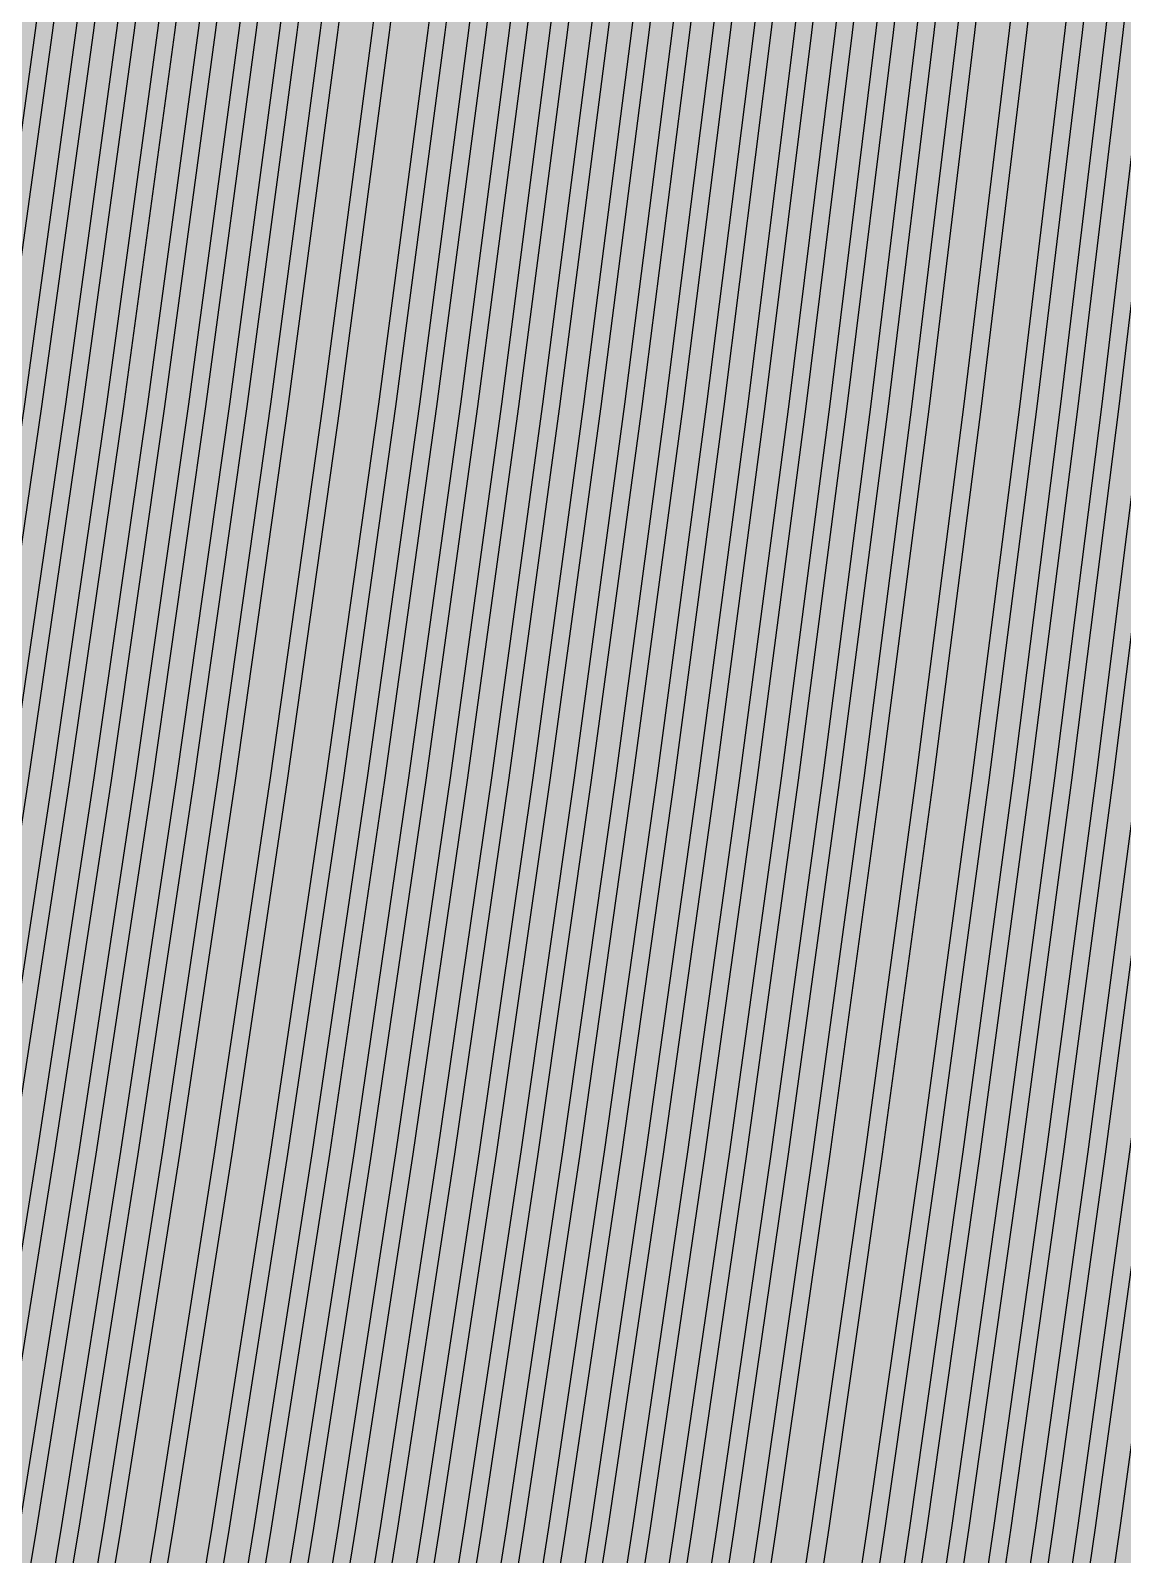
# Model space of a CAD drawing. Header units: metres. Extents: x -7231 to 10969, y -37556 to 1873.
# Drawn here: x 747.4 to 876, y -846.7 to -667.2 of the extents above; entities that cross this region are included whole.
import ezdxf

# ---------------------------------------------------------------- set-up
doc = ezdxf.new("R2010")
doc.units = ezdxf.units.M
doc.layers.add('Metal1', color=4, linetype='CONTINUOUS')
doc.layers.add('Polyimide', color=7, linetype='CONTINUOUS')

msp = doc.modelspace()

# ---------------------------------------------------------------- hatches: boundary and pattern name
at = {"layer": 'Polyimide'}
msp.add_hatch(color=7, dxfattribs=at).paths.add_polyline_path([(4065.69, -468), (4066.67, -501.99), (4068.51, -535.99), (4071.41, -569.99), (4075.54, -603.99), (4081.04, -637.99), (4088.01, -671.99), (4096.52, -705.98), (4106.62, -739.98), (4118.33, -773.98), (4131.63, -807.98), (4146.49, -841.98), (4162.87, -875.98), (4180.68, -909.97), (4199.83, -943.97), (4220.22, -977.97), (4241.73, -1011.97), (4264.21, -1045.97), (4287.52, -1079.96), (4311.51, -1113.96), (4336.01, -1147.96), (4360.86, -1181.96), (4385.88, -1215.96), (4410.89, -1249.96), (4435.74, -1283.95), (4460.24, -1317.95), (4484.23, -1351.95), (4507.54, -1385.95), (4530.02, -1419.95), (4551.53, -1453.94), (4571.92, -1487.94), (4591.07, -1521.94), (4608.88, -1555.94), (4625.26, -1589.94), (4640.12, -1623.94), (4653.42, -1657.93), (4665.13, -1691.93), (4675.23, -1725.93), (4683.74, -1759.93), (4690.71, -1793.93), (4696.21, -1827.93), (4700.34, -1861.92), (4703.24, -1895.92), (4705.08, -1929.92), (4706.06, -1963.92), (4706.44, -1997.92), (4706.5, -2031.91), (4706.5, -4793.02), (4709.95, -4838.39), (4720.22, -4882.71), (4737.08, -4924.98), (4760.13, -4964.2), (4788.85, -4999.49), (4822.58, -5030.03), (4860.53, -5055.12), (4901.85, -5074.18), (4901.85, -5074.18), (4970.68, -5105.23), (5034.7, -5145.26), (5092.76, -5193.54), (5143.8, -5249.19), (5186.89, -5311.2), (5221.24, -5378.44), (5246.23, -5449.69), (5261.41, -5523.66), (5266.5, -5599), (5261.41, -5674.34), (5246.23, -5748.31), (5221.24, -5819.56), (5186.89, -5886.8), (5143.8, -5948.81), (5092.76, -6004.46), (5034.7, -6052.74), (4970.68, -6092.77), (4901.85, -6123.82), (4860.53, -6142.88), (4822.58, -6167.97), (4788.85, -6198.51), (4760.13, -6233.8), (4737.08, -6273.02), (4720.22, -6315.29), (4709.95, -6359.61), (4706.5, -6404.98), (4706.5, -9221.52), (4709.95, -9266.88), (4720.22, -9311.21), (4737.08, -9353.47), (4760.13, -9392.7), (4788.85, -9427.98), (4822.58, -9458.52), (4860.53, -9483.61), (4901.85, -9502.67), (4970.68, -9533.72), (5034.7, -9573.75), (5092.76, -9622.03), (5143.8, -9677.68), (5186.89, -9739.69), (5221.24, -9806.94), (5246.23, -9878.19), (5261.41, -9952.16), (5266.5, -10027.49), (5261.41, -10102.83), (5246.23, -10176.8), (5221.24, -10248.05), (5186.89, -10315.3), (5143.8, -10377.31), (5092.76, -10432.96), (5034.7, -10481.24), (4970.68, -10521.27), (4901.85, -10552.32), (4860.53, -10571.38), (4822.58, -10596.46), (4788.85, -10627), (4760.13, -10662.29), (4737.08, -10701.52), (4720.22, -10743.78), (4709.95, -10788.1), (4706.5, -10833.47), (4706.5, -13650.01), (4709.95, -13695.38), (4720.22, -13739.7), (4737.08, -13781.96), (4760.13, -13821.19), (4788.85, -13856.48), (4822.58, -13887.02), (4860.53, -13912.11), (4901.85, -13931.17), (4970.68, -13962.22), (5034.7, -14002.25), (5092.76, -14050.53), (5143.8, -14106.18), (5186.89, -14168.19), (5221.24, -14235.43), (5246.23, -14306.68), (5261.41, -14380.65), (5266.5, -14455.99), (5261.41, -14531.33), (5246.23, -14605.29), (5221.24, -14676.55), (5186.89, -14743.79), (5143.8, -14805.8), (5092.76, -14861.45), (5034.7, -14909.73), (4970.68, -14949.76), (4901.85, -14980.81), (4860.53, -14999.87), (4822.58, -15024.96), (4788.85, -15055.5), (4760.13, -15090.79), (4737.08, -15130.01), (4720.22, -15172.27), (4709.95, -15216.6), (4706.5, -15261.97), (4706.5, -15455.99), (4720.95, -15750.04), (4764.14, -16041.26), (4835.68, -16326.84), (4934.86, -16604.04), (5060.74, -16870.18), (5212.09, -17122.7), (5387.47, -17359.17), (5585.18, -17577.31), (5803.32, -17775.02), (6039.79, -17950.4), (6292.31, -18101.75), (6558.45, -18227.63), (6835.65, -18326.81), (7121.23, -18398.34), (7412.45, -18441.54), (7706.5, -18455.99), (9969.01, -18455.99), (10047.42, -18459.84), (10125.08, -18471.36), (10201.23, -18490.44), (10275.15, -18516.89), (10346.12, -18550.45), (10413.46, -18590.81), (10476.52, -18637.58), (10534.69, -18690.3), (10587.41, -18748.47), (10634.18, -18811.53), (10674.54, -18878.87), (10708.11, -18949.84), (10734.56, -19023.76), (10753.63, -19099.92), (10765.15, -19177.58), (10769.01, -19255.99), (10769.01, -20895.8), (10730.24, -20951.41), (10694.6, -21009.08), (10662.21, -21068.63), (10633.17, -21129.89), (10607.55, -21192.66), (10585.45, -21256.74), (10566.93, -21321.96), (10552.05, -21388.09), (10540.84, -21454.95), (10533.35, -21522.33), (10529.6, -21590.02), (10529.6, -21657.81), (10533.35, -21725.5), (10540.84, -21792.87), (10552.05, -21859.73), (10566.93, -21925.87), (10585.45, -21991.08), (10607.55, -22055.17), (10633.17, -22117.94), (10662.21, -22179.19), (10694.6, -22238.74), (10730.24, -22296.41), (10769.01, -22352.03), (10769.01, -32454.24), (10728.74, -32510.49), (10691.72, -32568.92), (10658.05, -32629.35), (10627.85, -32691.58), (10601.2, -32755.42), (10578.21, -32820.67), (10558.93, -32887.1), (10543.44, -32954.52), (10531.77, -33022.71), (10523.97, -33091.44), (10520.07, -33160.51), (10520.07, -33229.69), (10523.97, -33298.75), (10531.77, -33367.49), (10543.44, -33435.67), (10558.93, -33503.09), (10578.21, -33569.53), (10601.2, -33634.77), (10627.85, -33698.61), (10658.05, -33760.85), (10691.72, -33821.28), (10728.74, -33879.71), (10769.01, -33935.96), (10769.01, -36556), (10765.15, -36634.41), (10753.63, -36712.07), (10734.56, -36788.23), (10708.11, -36862.15), (10674.54, -36933.12), (10634.18, -37000.46), (10587.41, -37063.51), (10534.69, -37121.69), (10476.52, -37174.41), (10413.46, -37221.18), (10346.12, -37261.54), (10275.15, -37295.1), (10201.23, -37321.55), (10125.08, -37340.63), (10047.42, -37352.15), (9969.01, -37356), (-6231.01, -37356), (-6309.42, -37352.15), (-6387.08, -37340.63), (-6463.23, -37321.55), (-6537.15, -37295.1), (-6608.12, -37261.54), (-6675.46, -37221.18), (-6738.52, -37174.41), (-6796.69, -37121.69), (-6849.41, -37063.51), (-6896.18, -37000.46), (-6936.54, -36933.12), (-6970.11, -36862.15), (-6996.56, -36788.23), (-7015.63, -36712.07), (-7027.15, -36634.41), (-7031.01, -36556), (-7031.01, -33936), (-6990.74, -33879.75), (-6953.7, -33821.31), (-6920.03, -33760.88), (-6889.82, -33698.64), (-6863.18, -33634.8), (-6840.18, -33569.55), (-6820.9, -33503.11), (-6805.4, -33435.69), (-6793.74, -33367.49), (-6785.94, -33298.75), (-6782.03, -33229.68), (-6782.03, -33160.5), (-6785.94, -33091.43), (-6793.74, -33022.69), (-6805.4, -32954.5), (-6820.9, -32887.07), (-6840.18, -32820.63), (-6863.18, -32755.39), (-6889.82, -32691.54), (-6920.03, -32629.3), (-6953.7, -32568.87), (-6990.74, -32510.43), (-7031.01, -32454.18), (-7031.01, -22364.83), (-6990.74, -22308.58), (-6953.7, -22250.14), (-6920.03, -22189.71), (-6889.82, -22127.47), (-6863.18, -22063.62), (-6840.18, -21998.38), (-6820.9, -21931.94), (-6805.4, -21864.51), (-6793.74, -21796.32), (-6785.94, -21727.58), (-6782.03, -21658.51), (-6782.03, -21589.33), (-6785.94, -21520.26), (-6793.74, -21451.52), (-6805.4, -21383.32), (-6820.9, -21315.9), (-6840.18, -21249.46), (-6863.18, -21184.21), (-6889.82, -21120.37), (-6920.03, -21058.13), (-6953.7, -20997.7), (-6990.74, -20939.26), (-7031.01, -20883.01), (-7031.01, -19255.99), (-7027.15, -19177.58), (-7015.63, -19099.92), (-6996.56, -19023.76), (-6970.11, -18949.84), (-6936.54, -18878.87), (-6896.18, -18811.53), (-6849.41, -18748.47), (-6796.69, -18690.3), (-6738.52, -18637.58), (-6675.46, -18590.81), (-6608.12, -18550.45), (-6537.15, -18516.89), (-6463.23, -18490.44), (-6387.08, -18471.36), (-6309.42, -18459.84), (-6231.01, -18455.99), (-3968.5, -18455.99), (-3674.45, -18441.54), (-3383.23, -18398.34), (-3097.65, -18326.81), (-2820.45, -18227.63), (-2554.31, -18101.75), (-2301.79, -17950.4), (-2065.32, -17775.02), (-1847.18, -17577.31), (-1649.47, -17359.17), (-1474.09, -17122.7), (-1322.74, -16870.18), (-1196.86, -16604.04), (-1097.68, -16326.84), (-1026.14, -16041.26), (-982.95, -15750.04), (-968.5, -15455.99), (-968.5, -15261.97), (-971.95, -15216.6), (-982.22, -15172.27), (-999.08, -15130.01), (-1022.13, -15090.79), (-1050.85, -15055.5), (-1084.58, -15024.96), (-1122.53, -14999.87), (-1163.85, -14980.81), (-1232.68, -14949.76), (-1296.7, -14909.73), (-1354.76, -14861.45), (-1405.8, -14805.8), (-1448.89, -14743.79), (-1483.24, -14676.55), (-1508.23, -14605.29), (-1523.41, -14531.33), (-1528.5, -14455.99), (-1523.41, -14380.65), (-1508.23, -14306.68), (-1483.24, -14235.43), (-1448.89, -14168.19), (-1405.8, -14106.18), (-1354.76, -14050.53), (-1296.7, -14002.25), (-1232.68, -13962.22), (-1163.85, -13931.17), (-1122.53, -13912.11), (-1084.58, -13887.02), (-1050.85, -13856.48), (-1022.13, -13821.19), (-999.08, -13781.96), (-982.22, -13739.7), (-971.95, -13695.38), (-968.5, -13650.01), (-968.5, -12309.64), (-971.95, -12264.27), (-982.22, -12219.94), (-999.08, -12177.68), (-1022.13, -12138.46), (-1050.85, -12103.17), (-1084.58, -12072.63), (-1122.53, -12047.54), (-1163.85, -12028.48), (-1232.68, -11997.43), (-1296.7, -11957.4), (-1354.76, -11909.12), (-1405.8, -11853.47), (-1448.89, -11791.46), (-1483.24, -11724.22), (-1508.23, -11652.96), (-1523.41, -11579), (-1528.5, -11503.66), (-1523.41, -11428.32), (-1508.23, -11354.35), (-1483.24, -11283.1), (-1448.89, -11215.86), (-1405.8, -11153.85), (-1354.76, -11098.2), (-1296.7, -11049.92), (-1232.68, -11009.89), (-1163.85, -10978.84), (-1122.53, -10959.78), (-1084.58, -10934.69), (-1050.85, -10904.15), (-1022.13, -10868.86), (-999.08, -10829.63), (-982.22, -10787.37), (-971.95, -10743.05), (-968.5, -10697.68), (-968.5, -9357.31), (-971.95, -9311.94), (-982.22, -9267.62), (-999.08, -9225.35), (-1022.13, -9186.13), (-1050.85, -9150.84), (-1084.58, -9120.3), (-1122.53, -9095.21), (-1163.85, -9076.15), (-1163.85, -9076.15), (-1232.68, -9045.1), (-1296.7, -9005.07), (-1354.76, -8956.79), (-1405.8, -8901.14), (-1448.89, -8839.13), (-1483.24, -8771.89), (-1508.23, -8700.64), (-1523.41, -8626.67), (-1528.5, -8551.33), (-1523.41, -8475.99), (-1508.23, -8402.02), (-1483.24, -8330.77), (-1448.89, -8263.53), (-1405.8, -8201.52), (-1354.76, -8145.87), (-1296.7, -8097.59), (-1232.68, -8057.56), (-1163.85, -8026.51), (-1163.85, -8026.51), (-1122.53, -8007.45), (-1084.58, -7982.36), (-1050.85, -7951.82), (-1022.13, -7916.53), (-999.08, -7877.31), (-982.22, -7835.04), (-971.95, -7790.72), (-968.5, -7745.35), (-968.5, -6404.98), (-971.95, -6359.61), (-982.22, -6315.29), (-999.08, -6273.02), (-1022.13, -6233.8), (-1050.85, -6198.51), (-1084.58, -6167.97), (-1122.53, -6142.88), (-1163.85, -6123.82), (-1163.85, -6123.82), (-1232.68, -6092.77), (-1296.7, -6052.74), (-1354.76, -6004.46), (-1405.8, -5948.81), (-1448.89, -5886.8), (-1483.24, -5819.56), (-1508.23, -5748.31), (-1523.41, -5674.34), (-1528.5, -5599), (-1523.41, -5523.66), (-1508.23, -5449.69), (-1483.24, -5378.44), (-1448.89, -5311.2), (-1405.8, -5249.19), (-1354.76, -5193.54), (-1296.7, -5145.26), (-1232.68, -5105.23), (-1163.85, -5074.18), (-1163.85, -5074.18), (-1122.53, -5055.12), (-1084.58, -5030.03), (-1050.85, -4999.49), (-1022.13, -4964.2), (-999.08, -4924.98), (-982.22, -4882.71), (-971.95, -4838.39), (-968.5, -4793.02), (-968.5, -2031.91), (-968.44, -1997.92), (-968.06, -1963.92), (-967.05, -1929.92), (-965.18, -1895.92), (-962.22, -1861.92), (-958.01, -1827.93), (-952.41, -1793.93), (-945.31, -1759.93), (-936.64, -1725.93), (-926.35, -1691.93), (-914.43, -1657.93), (-900.88, -1623.94), (-885.74, -1589.94), (-869.05, -1555.94), (-850.91, -1521.94), (-831.4, -1487.94), (-810.63, -1453.94), (-788.72, -1419.95), (-765.82, -1385.95), (-742.07, -1351.95), (-717.63, -1317.95), (-692.67, -1283.95), (-667.36, -1249.96), (-641.88, -1215.96), (-616.39, -1181.96), (-591.08, -1147.96), (-566.12, -1113.96), (-541.68, -1079.96), (-517.93, -1045.97), (-495.03, -1011.97), (-473.12, -977.97), (-452.35, -943.97), (-432.84, -909.97), (-414.7, -875.98), (-398.01, -841.98), (-382.87, -807.98), (-369.32, -773.98), (-357.4, -739.98), (-347.11, -705.98), (-338.44, -671.99), (-331.34, -637.99), (-325.74, -603.99), (-321.53, -569.99), (-318.57, -535.99), (-316.7, -501.99), (-315.69, -468), (-315.31, -434), (-315.25, -400), (-315.25, 401), (-315.25, 451), (-315.25, 1644), (-270.25, 1644), (-270.03, 1637.13), (-269.35, 1630.29), (-268.23, 1623.52), (-266.67, 1616.82), (-264.68, 1610.25), (-262.26, 1603.82), (-259.42, 1597.56), (-256.18, 1591.5), (-252.55, 1585.67), (-248.55, 1580.08), (-244.19, 1574.77), (-239.5, 1569.75), (-234.48, 1565.06), (-229.17, 1560.7), (-223.58, 1556.7), (-217.75, 1553.07), (-211.69, 1549.83), (-205.43, 1546.99), (-199, 1544.57), (-192.43, 1542.58), (-185.73, 1541.02), (-178.96, 1539.9), (-172.12, 1539.22), (-165.25, 1539), (-158.38, 1539.22), (-151.54, 1539.9), (-144.77, 1541.02), (-138.07, 1542.58), (-131.5, 1544.57), (-125.07, 1546.99), (-118.81, 1549.83), (-112.75, 1553.07), (-106.92, 1556.7), (-101.33, 1560.7), (-96.02, 1565.06), (-91, 1569.75), (-86.31, 1574.77), (-81.95, 1580.08), (-77.95, 1585.67), (-74.32, 1591.5), (-71.08, 1597.56), (-68.24, 1603.82), (-65.82, 1610.25), (-63.83, 1616.82), (-62.27, 1623.52), (-61.15, 1630.29), (-60.47, 1637.13), (-60.25, 1644), (1853, 1644), (1853, 1573), (3815.25, 1573), (3815.46, 1579.54), (3816.11, 1586.05), (3817.17, 1592.51), (3818.66, 1598.88), (3820.56, 1605.14), (3822.86, 1611.27), (3825.56, 1617.23), (3828.65, 1623), (3832.1, 1628.56), (3835.91, 1633.88), (3840.07, 1638.93), (3844.54, 1643.71), (3849.32, 1648.18), (3854.37, 1652.34), (3859.69, 1656.15), (3865.25, 1659.6), (3871.02, 1662.69), (3876.98, 1665.39), (3883.11, 1667.69), (3889.37, 1669.59), (3895.74, 1671.08), (3902.2, 1672.14), (3908.71, 1672.79), (3915.25, 1673), (3921.79, 1672.79), (3928.3, 1672.14), (3934.76, 1671.08), (3941.13, 1669.59), (3947.39, 1667.69), (3953.52, 1665.39), (3959.48, 1662.69), (3965.25, 1659.6), (3970.81, 1656.15), (3976.13, 1652.34), (3981.18, 1648.18), (3985.96, 1643.71), (3990.43, 1638.93), (3994.59, 1633.88), (3998.4, 1628.56), (4001.85, 1623), (4004.94, 1617.23), (4007.64, 1611.27), (4009.94, 1605.14), (4011.84, 1598.88), (4013.33, 1592.51), (4014.39, 1586.05), (4015.04, 1579.54), (4015.25, 1573), (4065.25, 1573), (4065.25, 451), (4065.25, 401), (4065.25, -400), (4065.31, -434), (4065.69, -468)])

# ---------------------------------------------------------------- linework, layer by layer
at = {"layer": 'Metal1'}
for points in [[(688.67, -1019.28), (697.41, -975.27), (705.76, -931.26), (713.72, -887.25), (721.31, -843.23), (728.52, -799.22), (735.37, -755.21), (741.84, -711.2), (747.94, -667.19), (753.68, -623.18), (759.06, -579.17), (764.09, -535.16), (768.75, -491.15), (773.07, -447.14), (777.03, -403.12), (780.64, -359.11), (783.9, -315.1), (786.81, -271.09), (789.38, -227.08), (791.6, -183.07), (793.48, -139.06)], [(693.82, -1019.28), (702.51, -975.27), (710.81, -931.26), (718.73, -887.25), (726.27, -843.24), (733.44, -799.22), (740.24, -755.21), (746.67, -711.2), (752.74, -667.19), (758.45, -623.18), (763.8, -579.17), (768.79, -535.16), (773.43, -491.15), (777.71, -447.14), (781.65, -403.12), (785.24, -359.11), (788.48, -315.1), (791.38, -271.09), (793.93, -227.08), (796.14, -183.07), (798.01, -139.06)], [(698.98, -1019.28), (707.61, -975.27), (715.86, -931.26), (723.73, -887.25), (731.23, -843.24), (738.35, -799.23), (745.11, -755.21), (751.51, -711.2), (757.54, -667.19), (763.21, -623.18), (768.53, -579.17), (773.49, -535.16), (778.1, -491.15), (782.36, -447.14), (786.27, -403.12), (789.84, -359.11), (793.06, -315.1), (795.94, -271.09), (798.48, -227.08), (800.68, -183.07), (802.53, -139.06)], [(795.48, -139.13), (793.6, -183.16), (791.38, -227.19), (788.81, -271.21), (785.89, -315.24), (782.63, -359.27), (779.02, -403.3), (775.06, -447.32), (770.74, -491.35), (766.07, -535.38), (761.05, -579.4), (755.67, -623.43), (749.92, -667.46), (743.82, -711.48), (737.34, -755.51), (730.5, -799.54), (723.28, -843.57), (715.69, -887.59), (707.72, -931.62), (699.37, -975.65)], [(704.13, -1019.28), (712.71, -975.27), (720.91, -931.26), (728.73, -887.25), (736.19, -843.24), (743.27, -799.23), (749.99, -755.22), (756.34, -711.2), (762.34, -667.19), (767.98, -623.18), (773.26, -579.17), (778.19, -535.16), (782.77, -491.15), (787.01, -447.14), (790.9, -403.13), (794.44, -359.11), (797.65, -315.1), (800.51, -271.09), (803.03, -227.08), (805.21, -183.07), (807.06, -139.06)], [(800.01, -139.13), (798.14, -183.16), (795.93, -227.19), (793.37, -271.21), (790.47, -315.24), (787.23, -359.27), (783.64, -403.29), (779.7, -447.32), (775.42, -491.35), (770.78, -535.38), (765.78, -579.4), (760.43, -623.43), (754.72, -667.46), (748.65, -711.48), (742.22, -755.51), (735.41, -799.54), (728.24, -843.57), (720.7, -887.59), (712.77, -931.62), (704.47, -975.65)], [(709.28, -1019.28), (717.81, -975.27), (725.96, -931.26), (733.74, -887.25), (741.14, -843.24), (748.18, -799.23), (754.86, -755.22), (761.18, -711.2), (767.14, -667.19), (772.74, -623.18), (777.99, -579.17), (782.89, -535.16), (787.45, -491.15), (791.66, -447.14), (795.52, -403.13), (799.05, -359.11), (802.23, -315.1), (805.07, -271.09), (807.58, -227.08), (809.75, -183.07), (811.58, -139.06)], [(804.53, -139.13), (802.67, -183.16), (800.48, -227.19), (797.94, -271.21), (795.06, -315.24), (791.83, -359.27), (788.27, -403.29), (784.35, -447.32), (780.09, -491.35), (775.48, -535.37), (770.51, -579.4), (765.2, -623.43), (759.52, -667.46), (753.49, -711.48), (747.09, -755.51), (740.33, -799.54), (733.2, -843.56), (725.7, -887.59), (717.83, -931.62), (709.57, -975.65)], [(714.44, -1019.28), (722.91, -975.27), (731.01, -931.26), (738.74, -887.25), (746.1, -843.24), (753.1, -799.23), (759.73, -755.22), (766.01, -711.21), (771.93, -667.19), (777.5, -623.18), (782.72, -579.17), (787.6, -535.16), (792.12, -491.15), (796.3, -447.14), (800.15, -403.13), (803.65, -359.12), (806.81, -315.1), (809.64, -271.09), (812.13, -227.08), (814.29, -183.07), (816.11, -139.06)], [(809.06, -139.13), (807.21, -183.16), (805.03, -227.19), (802.5, -271.21), (799.64, -315.24), (796.44, -359.27), (792.89, -403.29), (789, -447.32), (784.76, -491.35), (780.18, -535.37), (775.25, -579.4), (769.96, -623.43), (764.32, -667.45), (758.32, -711.48), (751.96, -755.51), (745.24, -799.54), (738.16, -843.56), (730.7, -887.59), (722.88, -931.62), (714.67, -975.64)], [(719.59, -1019.28), (728.01, -975.27), (736.06, -931.26), (743.74, -887.25), (751.06, -843.24), (758.01, -799.23), (764.61, -755.22), (770.85, -711.21), (776.73, -667.2), (782.27, -623.18), (787.45, -579.17), (792.3, -535.16), (796.8, -491.15), (800.95, -447.14), (804.77, -403.13), (808.25, -359.12), (811.39, -315.1), (814.2, -271.09), (816.68, -227.08), (818.82, -183.07), (820.63, -139.06)], [(813.58, -139.13), (811.75, -183.16), (809.58, -227.19), (807.07, -271.21), (804.22, -315.24), (801.04, -359.27), (797.51, -403.29), (793.65, -447.32), (789.44, -491.35), (784.88, -535.37), (779.98, -579.4), (774.72, -623.43), (769.12, -667.45), (763.16, -711.48), (756.84, -755.51), (750.16, -799.54), (743.12, -843.56), (735.71, -887.59), (727.93, -931.62), (719.78, -975.64)], [(724.74, -1019.29), (733.11, -975.27), (741.11, -931.26), (748.75, -887.25), (756.02, -843.24), (762.93, -799.23), (769.48, -755.22), (775.68, -711.21), (781.53, -667.2), (787.03, -623.18), (792.19, -579.17), (797, -535.16), (801.47, -491.15), (805.6, -447.14), (809.39, -403.13), (812.85, -359.12), (815.98, -315.1), (818.77, -271.09), (821.23, -227.08), (823.36, -183.07), (825.16, -139.06)], [(818.11, -139.13), (816.28, -183.16), (814.13, -227.19), (811.63, -271.21), (808.81, -315.24), (805.64, -359.27), (802.14, -403.29), (798.3, -447.32), (794.11, -491.35), (789.58, -535.37), (784.71, -579.4), (779.49, -623.43), (773.92, -667.45), (767.99, -711.48), (761.71, -755.51), (755.07, -799.53), (748.08, -843.56), (740.71, -887.59), (732.98, -931.62), (724.88, -975.64)], [(822.63, -139.13), (820.82, -183.16), (818.68, -227.19), (816.2, -271.21), (813.39, -315.24), (810.24, -359.27), (806.76, -403.29), (802.94, -447.32), (798.79, -491.35), (794.29, -535.37), (789.44, -579.4), (784.25, -623.43), (778.72, -667.45), (772.83, -711.48), (766.59, -755.51), (759.99, -799.53), (753.03, -843.56), (745.72, -887.59), (738.03, -931.61), (729.98, -975.64)], [(731.01, -1019.29), (739.35, -975.27), (747.33, -931.26), (754.95, -887.25), (762.2, -843.24), (769.09, -799.23), (775.63, -755.22), (781.82, -711.21), (787.65, -667.2), (793.14, -623.19), (798.28, -579.17), (803.08, -535.16), (807.54, -491.15), (811.66, -447.14), (815.44, -403.13), (818.89, -359.12), (822.01, -315.1), (824.8, -271.09), (827.25, -227.08), (829.37, -183.07), (831.17, -139.06)], [(827.16, -139.13), (825.36, -183.16), (823.23, -227.19), (820.77, -271.21), (817.97, -315.24), (814.85, -359.27), (811.39, -403.29), (807.59, -447.32), (803.46, -491.34), (798.99, -535.37), (794.17, -579.4), (789.02, -623.43), (783.51, -667.45), (777.66, -711.48), (771.46, -755.51), (764.9, -799.53), (757.99, -843.56), (750.72, -887.59), (743.08, -931.61), (735.08, -975.64)], [(737.64, -1019.29), (745.97, -975.28), (753.94, -931.26), (761.55, -887.25), (768.79, -843.24), (775.68, -799.23), (782.21, -755.22), (788.38, -711.21), (794.21, -667.2), (799.69, -623.19), (804.83, -579.17), (809.62, -535.16), (814.07, -491.15), (818.19, -447.14), (821.97, -403.13), (825.41, -359.12), (828.53, -315.1), (831.31, -271.09), (833.76, -227.08), (835.88, -183.07), (837.68, -139.06)], [(833.17, -139.13), (831.37, -183.16), (829.25, -227.19), (826.79, -271.21), (824.01, -315.24), (820.89, -359.26), (817.44, -403.29), (813.65, -447.32), (809.53, -491.34), (805.07, -535.37), (800.27, -579.4), (795.12, -623.42), (789.63, -667.45), (783.8, -711.48), (777.61, -755.51), (771.07, -799.53), (764.18, -843.56), (756.92, -887.59), (749.3, -931.61), (741.32, -975.64)], [(742.79, -1019.29), (751.08, -975.28), (759, -931.27), (766.55, -887.25), (773.75, -843.24), (780.59, -799.23), (787.08, -755.22), (793.22, -711.21), (799.01, -667.2), (804.45, -623.19), (809.56, -579.17), (814.32, -535.16), (818.75, -491.15), (822.84, -447.14), (826.59, -403.13), (830.02, -359.12), (833.11, -315.11), (835.87, -271.09), (838.31, -227.08), (840.42, -183.07), (842.2, -139.06)], [(747.94, -1019.29), (756.18, -975.28), (764.05, -931.27), (771.56, -887.25), (778.71, -843.24), (785.51, -799.23), (791.95, -755.22), (798.05, -711.21), (803.81, -667.2), (809.22, -623.19), (814.29, -579.18), (819.02, -535.16), (823.42, -491.15), (827.48, -447.14), (831.22, -403.13), (834.62, -359.12), (837.69, -315.11), (840.44, -271.09), (842.86, -227.08), (844.96, -183.07), (846.73, -139.06)], [(839.67, -139.13), (837.88, -183.16), (835.76, -227.19), (833.3, -271.21), (830.52, -315.24), (827.41, -359.26), (823.96, -403.29), (820.18, -447.32), (816.06, -491.34), (811.61, -535.37), (806.81, -579.4), (801.68, -623.42), (796.19, -667.45), (790.36, -711.48), (784.19, -755.5), (777.65, -799.53), (770.77, -843.56), (763.52, -887.59), (755.91, -931.61), (747.94, -975.64)], [(844.2, -139.13), (842.42, -183.16), (840.31, -227.18), (837.87, -271.21), (835.11, -315.24), (832.01, -359.26), (828.59, -403.29), (824.83, -447.32), (820.74, -491.34), (816.31, -535.37), (811.55, -579.4), (806.44, -623.42), (800.99, -667.45), (795.2, -711.48), (789.06, -755.5), (782.57, -799.53), (775.73, -843.56), (768.53, -887.58), (760.97, -931.61), (753.04, -975.64)], [(753.1, -1019.29), (761.28, -975.28), (769.1, -931.27), (776.56, -887.26), (783.67, -843.24), (790.42, -799.23), (796.83, -755.22), (802.89, -711.21), (808.6, -667.2), (813.98, -623.19), (819.02, -579.18), (823.72, -535.16), (828.09, -491.15), (832.13, -447.14), (835.84, -403.13), (839.22, -359.12), (842.28, -315.11), (845, -271.09), (847.41, -227.08), (849.49, -183.07), (851.25, -139.06)], [(848.73, -139.13), (846.95, -183.16), (844.86, -227.18), (842.44, -271.21), (839.69, -315.24), (836.61, -359.26), (833.21, -403.29), (829.48, -447.32), (825.41, -491.34), (821.01, -535.37), (816.28, -579.4), (811.2, -623.42), (805.79, -667.45), (800.03, -711.48), (793.93, -755.5), (787.48, -799.53), (780.68, -843.56), (773.53, -887.58), (766.02, -931.61), (758.14, -975.64)], [(758.25, -1019.29), (766.38, -975.28), (774.15, -931.27), (781.56, -887.26), (788.62, -843.25), (795.34, -799.23), (801.7, -755.22), (807.72, -711.21), (813.4, -667.2), (818.75, -623.19), (823.75, -579.18), (828.43, -535.16), (832.77, -491.15), (836.78, -447.14), (840.47, -403.13), (843.82, -359.12), (846.86, -315.11), (849.57, -271.09), (851.96, -227.08), (854.03, -183.07), (855.78, -139.06)], [(853.25, -139.13), (851.49, -183.16), (849.41, -227.18), (847, -271.21), (844.27, -315.24), (841.22, -359.26), (837.83, -403.29), (834.12, -447.32), (830.09, -491.34), (825.71, -535.37), (821.01, -579.4), (815.97, -623.42), (810.59, -667.45), (804.87, -711.48), (798.81, -755.5), (792.4, -799.53), (785.64, -843.56), (778.53, -887.58), (771.07, -931.61), (763.25, -975.64)], [(763.4, -1019.29), (771.48, -975.28), (779.2, -931.27), (786.57, -887.26), (793.58, -843.25), (800.25, -799.24), (806.57, -755.22), (812.56, -711.21), (818.2, -667.2), (823.51, -623.19), (828.48, -579.18), (833.13, -535.17), (837.44, -491.15), (841.43, -447.14), (845.09, -403.13), (848.43, -359.12), (851.44, -315.11), (854.14, -271.09), (856.51, -227.08), (858.57, -183.07), (860.3, -139.06)], [(857.78, -139.13), (856.03, -183.16), (853.96, -227.18), (851.57, -271.21), (848.85, -315.24), (845.82, -359.26), (842.46, -403.29), (838.77, -447.32), (834.76, -491.34), (830.42, -535.37), (825.74, -579.4), (820.73, -623.42), (815.39, -667.45), (809.7, -711.47), (803.68, -755.5), (797.31, -799.53), (790.6, -843.55), (783.54, -887.58), (776.12, -931.61), (768.35, -975.64)], [(768.56, -1019.29), (776.58, -975.28), (784.25, -931.27), (791.57, -887.26), (798.54, -843.25), (805.16, -799.24), (811.45, -755.22), (817.39, -711.21), (823, -667.2), (828.27, -623.19), (833.22, -579.18), (837.83, -535.17), (842.12, -491.15), (846.08, -447.14), (849.71, -403.13), (853.03, -359.12), (856.02, -315.11), (858.7, -271.1), (861.06, -227.08), (863.1, -183.07), (864.83, -139.06)], [(862.3, -139.13), (860.56, -183.16), (858.51, -227.18), (856.13, -271.21), (853.44, -315.24), (850.42, -359.26), (847.08, -403.29), (843.42, -447.32), (839.43, -491.34), (835.12, -535.37), (830.47, -579.39), (825.5, -623.42), (820.19, -667.45), (814.54, -711.47), (808.56, -755.5), (802.23, -799.53), (795.56, -843.55), (788.54, -887.58), (781.17, -931.61), (773.45, -975.63)], [(773.71, -1019.29), (781.68, -975.28), (789.3, -931.27), (796.57, -887.26), (803.5, -843.25), (810.08, -799.24), (816.32, -755.23), (822.23, -711.21), (827.8, -667.2), (833.04, -623.19), (837.95, -579.18), (842.53, -535.17), (846.79, -491.16), (850.72, -447.14), (854.34, -403.13), (857.63, -359.12), (860.61, -315.11), (863.27, -271.1), (865.61, -227.08), (867.64, -183.07), (869.35, -139.06)], [(866.83, -139.13), (865.1, -183.16), (863.06, -227.18), (860.7, -271.21), (858.02, -315.24), (855.02, -359.26), (851.71, -403.29), (848.07, -447.31), (844.11, -491.34), (839.82, -535.37), (835.2, -579.39), (830.26, -623.42), (824.98, -667.45), (819.38, -711.47), (813.43, -755.5), (807.14, -799.53), (800.52, -843.55), (793.54, -887.58), (786.22, -931.61), (778.55, -975.63)], [(778.86, -1019.3), (786.78, -975.28), (794.35, -931.27), (801.58, -887.26), (808.46, -843.25), (814.99, -799.24), (821.2, -755.23), (827.06, -711.21), (832.6, -667.2), (837.8, -623.19), (842.68, -579.18), (847.23, -535.17), (851.46, -491.16), (855.37, -447.14), (858.96, -403.13), (862.23, -359.12), (865.19, -315.11), (867.83, -271.1), (870.16, -227.08), (872.18, -183.07), (873.88, -139.06)], [(871.35, -139.13), (869.64, -183.16), (867.61, -227.18), (865.26, -271.21), (862.6, -315.24), (859.63, -359.26), (856.33, -403.29), (852.72, -447.31), (848.78, -491.34), (844.52, -535.37), (839.94, -579.39), (835.02, -623.42), (829.78, -667.45), (824.21, -711.47), (818.3, -755.5), (812.06, -799.53), (805.47, -843.55), (798.55, -887.58), (791.27, -931.61), (783.65, -975.63)], [(784.02, -1019.3), (791.88, -975.29), (799.4, -931.27), (806.58, -887.26), (813.41, -843.25), (819.91, -799.24), (826.07, -755.23), (831.9, -711.22), (837.4, -667.2), (842.57, -623.19), (847.41, -579.18), (851.93, -535.17), (856.14, -491.16), (860.02, -447.14), (863.59, -403.13), (866.84, -359.12), (869.77, -315.11), (872.4, -271.1), (874.71, -227.08), (876.71, -183.07), (878.41, -139.06)], [(875.88, -139.13), (874.17, -183.16), (872.16, -227.18), (869.83, -271.21), (867.19, -315.23), (864.23, -359.26), (860.96, -403.29), (857.36, -447.31), (853.45, -491.34), (849.22, -535.37), (844.67, -579.39), (839.79, -623.42), (834.58, -667.45), (829.05, -711.47), (823.18, -755.5), (816.97, -799.52), (810.43, -843.55), (803.55, -887.58), (796.33, -931.6), (788.75, -975.63)], [(789.17, -1019.3), (796.99, -975.29), (804.46, -931.27), (811.58, -887.26), (818.37, -843.25), (824.82, -799.24), (830.94, -755.23), (836.73, -711.22), (842.19, -667.2), (847.33, -623.19), (852.14, -579.18), (856.64, -535.17), (860.81, -491.16), (864.67, -447.14), (868.21, -403.13), (871.44, -359.12), (874.36, -315.11), (876.96, -271.1), (879.26, -227.08), (881.25, -183.07), (882.93, -139.06)], [(880.4, -139.13), (878.71, -183.16), (876.71, -227.18), (874.39, -271.21), (871.77, -315.23), (868.83, -359.26), (865.58, -403.29), (862.01, -447.31), (858.13, -491.34), (853.92, -535.37), (849.4, -579.39), (844.55, -623.42), (839.38, -667.44), (833.88, -711.47), (828.05, -755.5), (821.89, -799.52), (815.39, -843.55), (808.55, -887.58), (801.38, -931.6), (793.85, -975.63)], [(794.32, -1019.3), (802.09, -975.29), (809.51, -931.28), (816.59, -887.26), (823.33, -843.25), (829.74, -799.24), (835.82, -755.23), (841.57, -711.22), (846.99, -667.21), (852.09, -623.19), (856.88, -579.18), (861.34, -535.17), (865.48, -491.16), (869.32, -447.15), (872.83, -403.13), (876.04, -359.12), (878.94, -315.11), (881.53, -271.1), (883.81, -227.09), (885.79, -183.07), (887.46, -139.06)], [(884.93, -139.13), (883.25, -183.16), (881.26, -227.18), (878.96, -271.21), (876.35, -315.23), (873.43, -359.26), (870.2, -403.29), (866.66, -447.31), (862.8, -491.34), (858.63, -535.36), (854.13, -579.39), (849.32, -623.42), (844.18, -667.44), (838.72, -711.47), (832.92, -755.5), (826.8, -799.52), (820.35, -843.55), (813.56, -887.58), (806.43, -931.6), (798.96, -975.63)], [(799.48, -1019.3), (807.19, -975.29), (814.56, -931.28), (821.59, -887.27), (828.29, -843.25), (834.65, -799.24), (840.69, -755.23), (846.4, -711.22), (851.79, -667.21), (856.86, -623.19), (861.61, -579.18), (866.04, -535.17), (870.16, -491.16), (873.96, -447.15), (877.46, -403.13), (880.64, -359.12), (883.52, -315.11), (886.09, -271.1), (888.36, -227.09), (890.32, -183.07), (891.98, -139.06)], [(889.46, -139.13), (887.79, -183.16), (885.81, -227.18), (883.53, -271.21), (880.94, -315.23), (878.04, -359.26), (874.83, -403.29), (871.31, -447.31), (867.48, -491.34), (863.33, -535.36), (858.86, -579.39), (854.08, -623.42), (848.98, -667.44), (843.55, -711.47), (837.8, -755.5), (831.72, -799.52), (825.31, -843.55), (818.56, -887.57), (811.48, -931.6), (804.06, -975.63)], [(893.98, -139.13), (892.32, -183.16), (890.36, -227.18), (888.09, -271.21), (885.52, -315.23), (882.64, -359.26), (879.45, -403.29), (875.96, -447.31), (872.15, -491.34), (868.03, -535.36), (863.6, -579.39), (858.85, -623.42), (853.78, -667.44), (848.39, -711.47), (842.67, -755.49), (836.63, -799.52), (830.27, -843.55), (823.57, -887.57), (816.53, -931.6), (809.16, -975.63)], [(812.29, -975.29), (819.61, -931.28), (826.59, -887.27), (833.25, -843.25), (839.57, -799.24), (845.56, -755.23), (851.24, -711.22), (856.59, -667.21), (861.62, -623.19), (866.34, -579.18), (870.74, -535.17), (874.83, -491.16), (878.61, -447.15), (882.08, -403.13), (885.25, -359.12), (888.11, -315.11), (890.66, -271.1), (892.91, -227.09), (894.86, -183.07), (896.51, -139.06)], [(898.51, -139.13), (896.86, -183.16), (894.91, -227.18), (892.66, -271.21), (890.1, -315.23), (887.24, -359.26), (884.08, -403.28), (880.6, -447.31), (876.82, -491.34), (872.73, -535.36), (868.33, -579.39), (863.61, -623.41), (858.57, -667.44), (853.22, -711.47), (847.55, -755.49), (841.55, -799.52), (835.22, -843.55), (828.57, -887.57), (821.58, -931.6), (814.26, -975.63)], [(818.53, -975.29), (825.83, -931.28), (832.79, -887.27), (839.43, -843.25), (845.73, -799.24), (851.71, -755.23), (857.37, -711.22), (862.71, -667.21), (867.73, -623.2), (872.43, -579.18), (876.82, -535.17), (880.9, -491.16), (884.67, -447.15), (888.13, -403.13), (891.29, -359.12), (894.14, -315.11), (896.69, -271.1), (898.93, -227.09), (900.88, -183.07), (902.52, -139.06)], [(904.52, -139.13), (902.87, -183.16), (900.93, -227.18), (898.68, -271.21), (896.14, -315.23), (893.28, -359.26), (890.13, -403.28), (886.66, -447.31), (882.89, -491.34), (878.81, -535.36), (874.42, -579.39), (869.72, -623.41), (864.69, -667.44), (859.36, -711.47), (853.7, -755.49), (847.71, -799.52), (841.41, -843.55), (834.77, -887.57), (827.8, -931.6), (820.5, -975.62)], [(825.15, -975.29), (832.44, -931.28), (839.4, -887.27), (846.02, -843.25), (852.32, -799.24), (858.29, -755.23), (863.94, -711.22), (869.27, -667.21), (874.28, -623.2), (878.98, -579.18), (883.36, -535.17), (887.44, -491.16), (891.2, -447.15), (894.66, -403.13), (897.81, -359.12), (900.66, -315.11), (903.2, -271.1), (905.44, -227.09), (907.38, -183.07), (909.02, -139.06)], [(911.02, -139.13), (909.38, -183.16), (907.44, -227.18), (905.2, -271.21), (902.65, -315.23), (899.8, -359.26), (896.65, -403.28), (893.19, -447.31), (889.43, -491.34), (885.35, -535.36), (880.97, -579.39), (876.27, -623.41), (871.25, -667.44), (865.92, -711.47), (860.27, -755.49), (854.3, -799.52), (848, -843.55), (841.37, -887.57), (834.41, -931.6), (827.12, -975.62)], [(830.25, -975.29), (837.49, -931.28), (844.4, -887.27), (850.98, -843.26), (857.23, -799.24), (863.16, -755.23), (868.77, -711.22), (874.07, -667.21), (879.04, -623.2), (883.71, -579.18), (888.06, -535.17), (892.11, -491.16), (895.85, -447.15), (899.28, -403.14), (902.41, -359.12), (905.24, -315.11), (907.77, -271.1), (909.99, -227.09), (911.92, -183.07), (913.55, -139.06)], [(915.55, -139.13), (913.92, -183.15), (911.99, -227.18), (909.76, -271.21), (907.23, -315.23), (904.41, -359.26), (901.28, -403.28), (897.84, -447.31), (894.1, -491.34), (890.05, -535.36), (885.7, -579.39), (881.03, -623.41), (876.05, -667.44), (870.76, -711.47), (865.15, -755.49), (859.21, -799.52), (852.96, -843.54), (846.38, -887.57), (839.47, -931.6), (832.22, -975.62)], [(835.35, -975.29), (842.54, -931.28), (849.4, -887.27), (855.94, -843.26), (862.15, -799.24), (868.04, -755.23), (873.61, -711.22), (878.86, -667.21), (883.81, -623.2), (888.44, -579.18), (892.77, -535.17), (896.78, -491.16), (900.5, -447.15), (903.91, -403.14), (907.01, -359.12), (909.82, -315.11), (912.33, -271.1), (914.54, -227.09), (916.46, -183.07), (918.07, -139.06)], [(920.07, -139.13), (918.45, -183.15), (916.54, -227.18), (914.33, -271.21), (911.82, -315.23), (909.01, -359.26), (905.9, -403.28), (902.49, -447.31), (898.78, -491.34), (894.76, -535.36), (890.43, -579.39), (885.8, -623.41), (880.85, -667.44), (875.59, -711.47), (870.02, -755.49), (864.13, -799.52), (857.92, -843.54), (851.38, -887.57), (844.52, -931.6), (837.32, -975.62)], [(840.45, -975.29), (847.59, -931.28), (854.41, -887.27), (860.89, -843.26), (867.06, -799.25), (872.91, -755.23), (878.44, -711.22), (883.66, -667.21), (888.57, -623.2), (893.17, -579.19), (897.47, -535.17), (901.46, -491.16), (905.14, -447.15), (908.53, -403.14), (911.62, -359.12), (914.4, -315.11), (916.9, -271.1), (919.09, -227.09), (920.99, -183.07), (922.6, -139.06)], [(924.6, -139.13), (922.99, -183.15), (921.09, -227.18), (918.89, -271.21), (916.4, -315.23), (913.61, -359.26), (910.52, -403.28), (907.14, -447.31), (903.45, -491.33), (899.46, -535.36), (895.16, -579.39), (890.56, -623.41), (885.65, -667.44), (880.43, -711.46), (874.89, -755.49), (869.04, -799.52), (862.87, -843.54), (856.38, -887.57), (849.57, -931.59), (842.43, -975.62)], [(845.55, -975.29), (852.64, -931.28), (859.41, -887.27), (865.85, -843.26), (871.98, -799.25), (877.78, -755.23), (883.28, -711.22), (888.46, -667.21), (893.34, -623.2), (897.9, -579.19), (902.17, -535.17), (906.13, -491.16), (909.79, -447.15), (913.15, -403.14), (916.22, -359.12), (918.99, -315.11), (921.46, -271.1), (923.64, -227.09), (925.53, -183.07), (927.13, -139.06)], [(929.12, -139.13), (927.53, -183.15), (925.64, -227.18), (923.46, -271.21), (920.98, -315.23), (918.21, -359.26), (915.15, -403.28), (911.79, -447.31), (908.12, -491.33), (904.16, -535.36), (899.89, -579.39), (895.32, -623.41), (890.45, -667.44), (885.26, -711.46), (879.77, -755.49), (873.96, -799.52), (867.83, -843.54), (861.39, -887.57), (854.62, -931.59), (847.53, -975.62)], [(850.66, -975.3), (857.7, -931.28), (864.41, -887.27), (870.81, -843.26), (876.89, -799.25), (882.66, -755.24), (888.11, -711.22), (893.26, -667.21), (898.1, -623.2), (902.64, -579.19), (906.87, -535.17), (910.8, -491.16), (914.44, -447.15), (917.78, -403.14), (920.82, -359.12), (923.57, -315.11), (926.03, -271.1), (928.19, -227.09), (930.07, -183.08), (931.65, -139.06)], [(933.65, -139.13), (932.07, -183.15), (930.19, -227.18), (928.02, -271.2), (925.57, -315.23), (922.82, -359.26), (919.77, -403.28), (916.43, -447.31), (912.8, -491.33), (908.86, -535.36), (904.63, -579.38), (900.09, -623.41), (895.25, -667.44), (890.1, -711.46), (884.64, -755.49), (878.87, -799.51), (872.79, -843.54), (866.39, -887.57), (859.67, -931.59), (852.63, -975.62)], [(855.76, -975.3), (862.75, -931.28), (869.42, -887.27), (875.77, -843.26), (881.8, -799.25), (887.53, -755.24), (892.95, -711.22), (898.06, -667.21), (902.86, -623.2), (907.37, -579.19), (911.57, -535.18), (915.48, -491.16), (919.09, -447.15), (922.4, -403.14), (925.42, -359.13), (928.15, -315.11), (930.59, -271.1), (932.74, -227.09), (934.6, -183.08), (936.18, -139.06)]]:
    msp.add_lwpolyline(points, dxfattribs=at)

doc.saveas('drawing.dxf')
